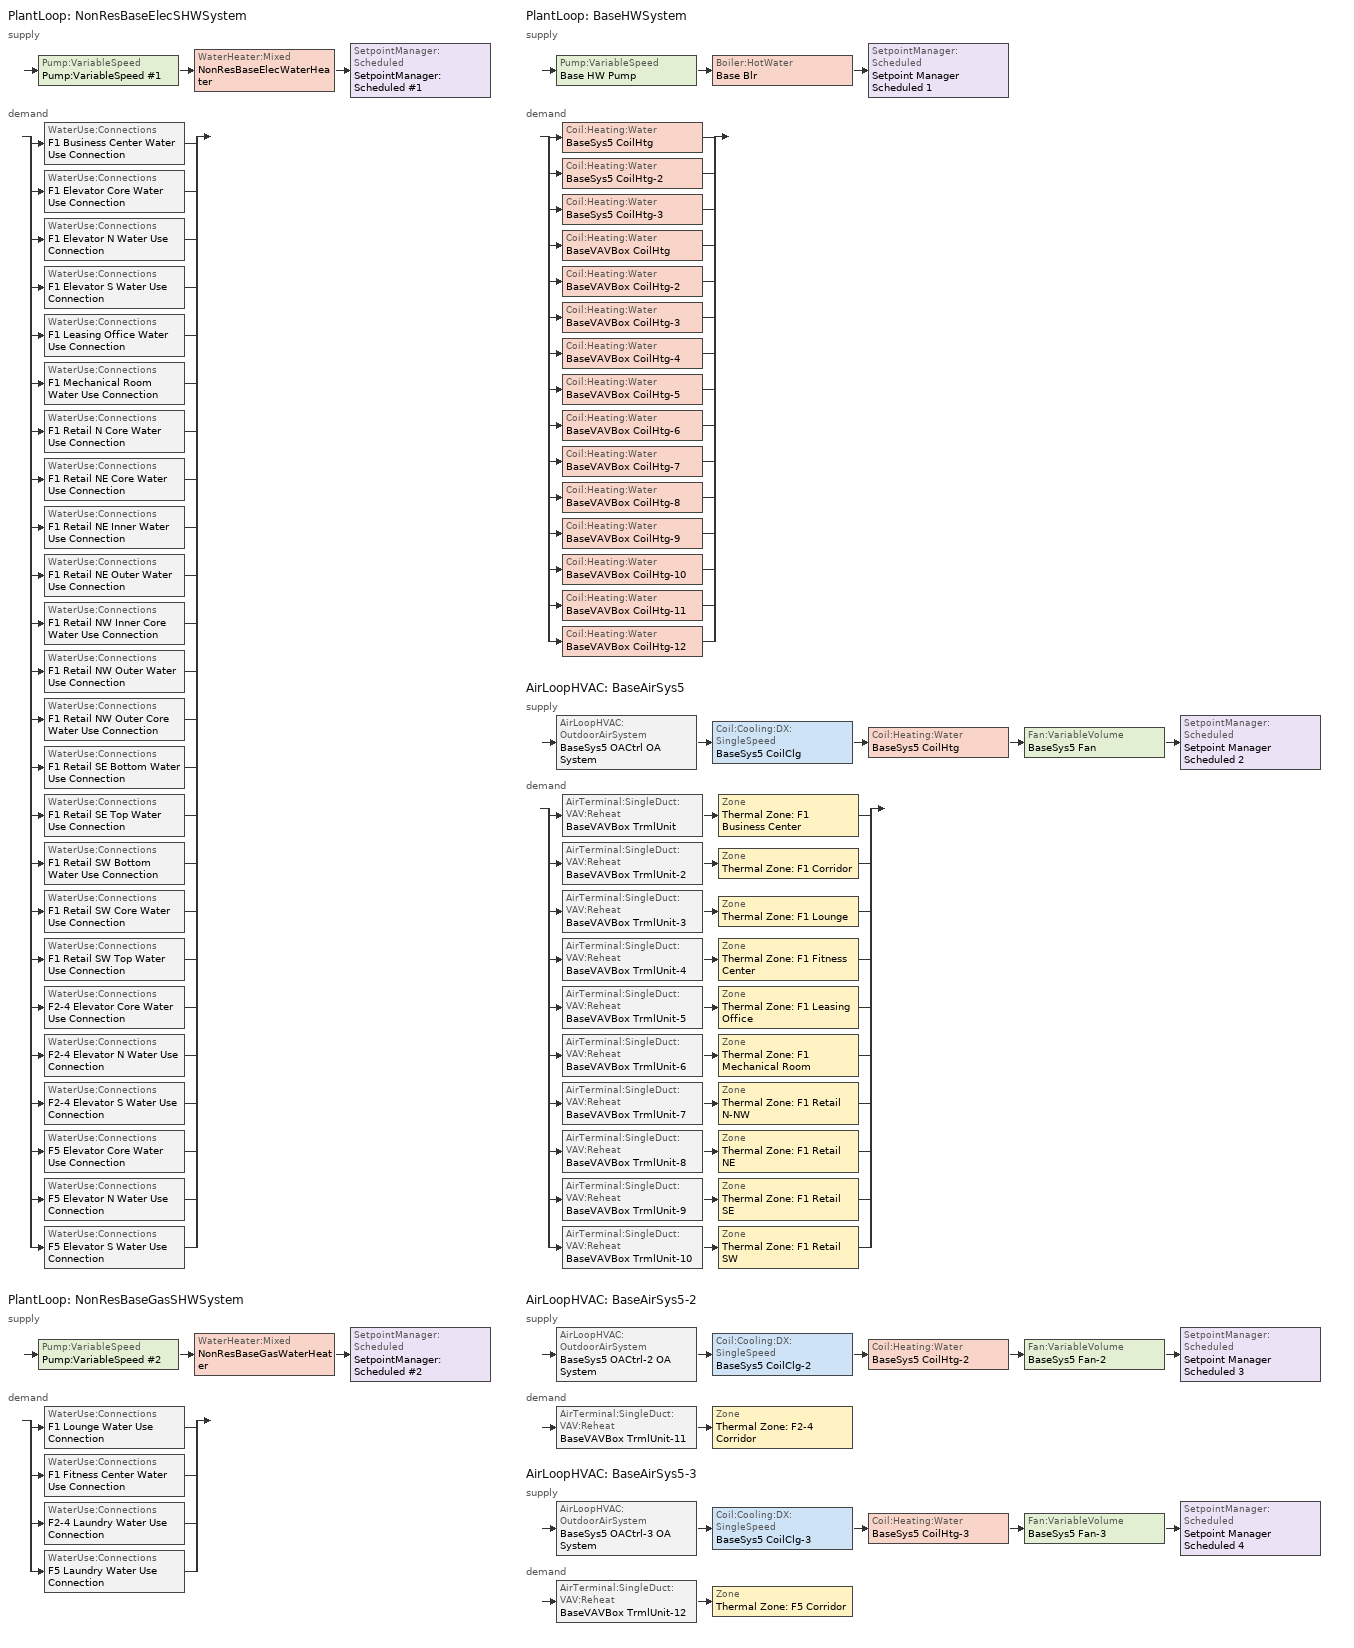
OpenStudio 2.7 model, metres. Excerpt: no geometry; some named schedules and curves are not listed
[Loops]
PlantLoop 'NonResBaseElecSHWSystem'
 supply: Pump:VariableSpeed 'Pump:VariableSpeed #1' > WaterHeater:Mixed 'NonResBaseElecWaterHeater' > SetpointManager:Scheduled 'SetpointManager:Scheduled #1'
 demand: split
  | WaterUse:Connections 'F1 Business Center Water Use Connection'
  | WaterUse:Connections 'F1 Elevator Core Water Use Connection'
  | WaterUse:Connections 'F1 Elevator N Water Use Connection'
  | WaterUse:Connections 'F1 Elevator S Water Use Connection'
  | WaterUse:Connections 'F1 Leasing Office Water Use Connection'
  | WaterUse:Connections 'F1 Mechanical Room Water Use Connection'
  | WaterUse:Connections 'F1 Retail N Core Water Use Connection'
  | WaterUse:Connections 'F1 Retail NE Core Water Use Connection'
  | WaterUse:Connections 'F1 Retail NE Inner Water Use Connection'
  | WaterUse:Connections 'F1 Retail NE Outer Water Use Connection'
  | WaterUse:Connections 'F1 Retail NW Inner Core Water Use Connection'
  | WaterUse:Connections 'F1 Retail NW Outer Water Use Connection'
  | WaterUse:Connections 'F1 Retail NW Outer Core Water Use Connection'
  | WaterUse:Connections 'F1 Retail SE Bottom Water Use Connection'
  | WaterUse:Connections 'F1 Retail SE Top Water Use Connection'
  | WaterUse:Connections 'F1 Retail SW Bottom Water Use Connection'
  | WaterUse:Connections 'F1 Retail SW Core Water Use Connection'
  | WaterUse:Connections 'F1 Retail SW Top Water Use Connection'
  | WaterUse:Connections 'F2-4 Elevator Core Water Use Connection'
  | WaterUse:Connections 'F2-4 Elevator N Water Use Connection'
  | WaterUse:Connections 'F2-4 Elevator S Water Use Connection'
  | WaterUse:Connections 'F5 Elevator Core Water Use Connection'
  | WaterUse:Connections 'F5 Elevator N Water Use Connection'
  | WaterUse:Connections 'F5 Elevator S Water Use Connection'
PlantLoop 'NonResBaseGasSHWSystem'
 supply: Pump:VariableSpeed 'Pump:VariableSpeed #2' > WaterHeater:Mixed 'NonResBaseGasWaterHeater' > SetpointManager:Scheduled 'SetpointManager:Scheduled #2'
 demand: split
  | WaterUse:Connections 'F1 Lounge Water Use Connection'
  | WaterUse:Connections 'F1 Fitness Center Water Use Connection'
  | WaterUse:Connections 'F2-4 Laundry Water Use Connection'
  | WaterUse:Connections 'F5 Laundry Water Use Connection'
PlantLoop 'BaseHWSystem'
 supply: Pump:VariableSpeed 'Base HW Pump' > Boiler:HotWater 'Base Blr' > SetpointManager:Scheduled 'Setpoint Manager Scheduled 1'
 demand: split
  | Coil:Heating:Water 'BaseSys5 CoilHtg'
  | Coil:Heating:Water 'BaseSys5 CoilHtg-2'
  | Coil:Heating:Water 'BaseSys5 CoilHtg-3'
  | Coil:Heating:Water 'BaseVAVBox CoilHtg'
  | Coil:Heating:Water 'BaseVAVBox CoilHtg-2'
  | Coil:Heating:Water 'BaseVAVBox CoilHtg-3'
  | Coil:Heating:Water 'BaseVAVBox CoilHtg-4'
  | Coil:Heating:Water 'BaseVAVBox CoilHtg-5'
  | Coil:Heating:Water 'BaseVAVBox CoilHtg-6'
  | Coil:Heating:Water 'BaseVAVBox CoilHtg-7'
  | Coil:Heating:Water 'BaseVAVBox CoilHtg-8'
  | Coil:Heating:Water 'BaseVAVBox CoilHtg-9'
  | Coil:Heating:Water 'BaseVAVBox CoilHtg-10'
  | Coil:Heating:Water 'BaseVAVBox CoilHtg-11'
  | Coil:Heating:Water 'BaseVAVBox CoilHtg-12'
AirLoopHVAC 'BaseAirSys5'
 supply: AirLoopHVAC:OutdoorAirSystem 'BaseSys5 OACtrl OA System' > Coil:Cooling:DX:SingleSpeed 'BaseSys5 CoilClg' > Coil:Heating:Water 'BaseSys5 CoilHtg' > Fan:VariableVolume 'BaseSys5 Fan' > SetpointManager:Scheduled 'Setpoint Manager Scheduled 2'
 demand: split
  | AirTerminal:SingleDuct:VAV:Reheat 'BaseVAVBox TrmlUnit' > Zone 'Thermal Zone: F1 Business Center'
  | AirTerminal:SingleDuct:VAV:Reheat 'BaseVAVBox TrmlUnit-2' > Zone 'Thermal Zone: F1 Corridor'
  | AirTerminal:SingleDuct:VAV:Reheat 'BaseVAVBox TrmlUnit-3' > Zone 'Thermal Zone: F1 Lounge'
  | AirTerminal:SingleDuct:VAV:Reheat 'BaseVAVBox TrmlUnit-4' > Zone 'Thermal Zone: F1 Fitness Center'
  | AirTerminal:SingleDuct:VAV:Reheat 'BaseVAVBox TrmlUnit-5' > Zone 'Thermal Zone: F1 Leasing Office'
  | AirTerminal:SingleDuct:VAV:Reheat 'BaseVAVBox TrmlUnit-6' > Zone 'Thermal Zone: F1 Mechanical Room'
  | AirTerminal:SingleDuct:VAV:Reheat 'BaseVAVBox TrmlUnit-7' > Zone 'Thermal Zone: F1 Retail N-NW'
  | AirTerminal:SingleDuct:VAV:Reheat 'BaseVAVBox TrmlUnit-8' > Zone 'Thermal Zone: F1 Retail NE'
  | AirTerminal:SingleDuct:VAV:Reheat 'BaseVAVBox TrmlUnit-9' > Zone 'Thermal Zone: F1 Retail SE'
  | AirTerminal:SingleDuct:VAV:Reheat 'BaseVAVBox TrmlUnit-10' > Zone 'Thermal Zone: F1 Retail SW'
AirLoopHVAC 'BaseAirSys5-2'
 supply: AirLoopHVAC:OutdoorAirSystem 'BaseSys5 OACtrl-2 OA System' > Coil:Cooling:DX:SingleSpeed 'BaseSys5 CoilClg-2' > Coil:Heating:Water 'BaseSys5 CoilHtg-2' > Fan:VariableVolume 'BaseSys5 Fan-2' > SetpointManager:Scheduled 'Setpoint Manager Scheduled 3'
 demand: AirTerminal:SingleDuct:VAV:Reheat 'BaseVAVBox TrmlUnit-11' > Zone 'Thermal Zone: F2-4 Corridor'
AirLoopHVAC 'BaseAirSys5-3'
 supply: AirLoopHVAC:OutdoorAirSystem 'BaseSys5 OACtrl-3 OA System' > Coil:Cooling:DX:SingleSpeed 'BaseSys5 CoilClg-3' > Coil:Heating:Water 'BaseSys5 CoilHtg-3' > Fan:VariableVolume 'BaseSys5 Fan-3' > SetpointManager:Scheduled 'Setpoint Manager Scheduled 4'
 demand: AirTerminal:SingleDuct:VAV:Reheat 'BaseVAVBox TrmlUnit-12' > Zone 'Thermal Zone: F5 Corridor'
[Sizing:Zone] Zone Cooling Design Supply Air Temperature {C}=14; Zone Heating Design Supply Air Temperature {C}=40; Zone Cooling Design Supply Air Humidity Ratio {kg-H2O/kg-air}=0.0085; Zone Heating Design Supply Air Humidity Ratio {kg-H2O/kg-air}=0.008; Zone Heating Sizing Factor=1; Zone Cooling Sizing Factor=1; Cooling Design Air Flow Method=DesignDay; Cooling Minimum Air Flow per Zone Floor Area {m3/s-m2}=0; Cooling Minimum Air Flow {m3/s}=0; Cooling Minimum Air Flow Fraction=0; Heating Maximum Air Flow per Zone Floor Area {m3/s-m2}=0; Heating Maximum Air Flow {m3/s}=0; Account for Dedicated Outdoor Air System=No; Dedicated Outdoor Air System Control Strategy=NeutralSupplyAir; Dedicated Outdoor Air Low Setpoint Temperature for Design {C}=autosize; Dedicated Outdoor Air High Setpoint Temperature for Design {C}=autosize
Name | Zone Cooling Design Supply Air Temperature Input Method | Zone Cooling Design Supply Air Temperature Difference {deltaC} | Zone Heating Design Supply Air Temperature Input Method | Zone Heating Design Supply Air Temperature Difference {deltaC} | Heating Design Air Flow Method | Heating Maximum Air Flow Fraction
Thermal Zone: F1 Business Center; Thermal Zone: F1 Corridor; Thermal Zone: F1 Lounge; Thermal Zone: F1 Fitness Center; Thermal Zone: F1 Leasing Office; Thermal Zone: F1 Retail N-NW; Thermal Zone: F1 Retail NE; Thermal Zone: F1 Retail SE; Thermal Zone: F1 Retail SW; Thermal Zone: F2-4 Corridor; Thermal Zone: F5 Corridor | TemperatureDifference | 11.1111 | TemperatureDifference | 13.8889 | DesignDayWithLimit | 0.5
Thermal Zone: F1 Mechanical Room | TemperatureDifference | 8.33333 | TemperatureDifference | 13.8889 | DesignDayWithLimit | 0.5
Thermal Zone: F2-4 1-Bed Core N; Thermal Zone: F2-4 1-Bed Core West; Thermal Zone: F2-4 1-Bed Core East; Thermal Zone: F2-4 1-Bed North; Thermal Zone: F2-4 2-Bed Core NE-NW; Thermal Zone: F2-4 2-Bed East; Thermal Zone: F2-4 2-Bed West; Thermal Zone: F2-4 3-Bed NE; Thermal Zone: F2-4 3-Bed NW; Thermal Zone: F2-4 Studio SE; Thermal Zone: F2-4 Studio SW; Thermal Zone: F5 1-Bed Core N; Thermal Zone: F5 1-Bed Core West; Thermal Zone: F5 1-Bed Core East; Thermal Zone: F5 1-Bed North; Thermal Zone: F5 2-Bed Core NE-NW; Thermal Zone: F5 2-Bed East; Thermal Zone: F5 2-Bed West; Thermal Zone: F5 3-Bed NE; Thermal Zone: F5 3-Bed NW; Thermal Zone: F5 Studio SE; Thermal Zone: F5 Studio SW | TemperatureDifference | 11.1111 | TemperatureDifference | 15 | DesignDay | 0
Thermal Zone: Parking Garage | SupplyAirTemperature | 11.11 | SupplyAirTemperature | 11.11 | DesignDay | 0
[Zone equipment]
Thermal Zone: F1 Business Center: BaseVAVBox TrmlUnit
Thermal Zone: F1 Corridor: BaseVAVBox TrmlUnit-2
Thermal Zone: F1 Lounge: BaseVAVBox TrmlUnit-3
Thermal Zone: F1 Fitness Center: BaseVAVBox TrmlUnit-4
Thermal Zone: F1 Leasing Office: BaseVAVBox TrmlUnit-5
Thermal Zone: F1 Mechanical Room: BaseVAVBox TrmlUnit-6
Thermal Zone: F1 Retail N-NW: BaseVAVBox TrmlUnit-7
Thermal Zone: F1 Retail NE: BaseVAVBox TrmlUnit-8
Thermal Zone: F1 Retail SE: BaseVAVBox TrmlUnit-9
Thermal Zone: F1 Retail SW: BaseVAVBox TrmlUnit-10
Thermal Zone: F2-4 1-Bed Core N: Thermal Zone: F2-4 1-Bed Core N BaseExhFan, BaseZnSys1
Thermal Zone: F2-4 1-Bed Core West: Thermal Zone: F2-4 1-Bed Core West BaseExhFan, BaseZnSys1-2
Thermal Zone: F2-4 1-Bed Core East: Thermal Zone: F2-4 1-Bed Core East BaseExhFan, BaseZnSys1-3
Thermal Zone: F2-4 1-Bed North: Thermal Zone: F2-4 1-Bed North BaseExhFan, BaseZnSys1-4
Thermal Zone: F2-4 2-Bed Core NE-NW: Thermal Zone: F2-4 2-Bed Core NE-NW BaseExhFan, BaseZnSys1-5
Thermal Zone: F2-4 2-Bed East: Thermal Zone: F2-4 2-Bed East BaseExhFan, BaseZnSys1-6
Thermal Zone: F2-4 2-Bed West: Thermal Zone: F2-4 2-Bed West BaseExhFan, BaseZnSys1-7
Thermal Zone: F2-4 3-Bed NE: Thermal Zone: F2-4 3-Bed NE BaseExhFan, BaseZnSys1-8
Thermal Zone: F2-4 3-Bed NW: Thermal Zone: F2-4 3-Bed NW BaseExhFan, BaseZnSys1-9
Thermal Zone: F2-4 Studio SE: Thermal Zone: F2-4 Studio SE BaseExhFan, BaseZnSys1-10
Thermal Zone: F2-4 Studio SW: Thermal Zone: F2-4 Studio SW BaseExhFan, BaseZnSys1-11
Thermal Zone: F2-4 Corridor: BaseVAVBox TrmlUnit-11
Thermal Zone: F5 1-Bed Core N: Thermal Zone: F5 1-Bed Core N BaseExhFan, BaseZnSys1-12
Thermal Zone: F5 1-Bed Core West: Thermal Zone: F5 1-Bed Core West BaseExhFan, BaseZnSys1-13
Thermal Zone: F5 1-Bed Core East: Thermal Zone: F5 1-Bed Core East BaseExhFan, BaseZnSys1-14
Thermal Zone: F5 1-Bed North: Thermal Zone: F5 1-Bed North BaseExhFan, BaseZnSys1-15
Thermal Zone: F5 2-Bed Core NE-NW: Thermal Zone: F5 2-Bed Core NE-NW BaseExhFan, BaseZnSys1-16
Thermal Zone: F5 2-Bed East: Thermal Zone: F5 2-Bed East BaseExhFan, BaseZnSys1-17
Thermal Zone: F5 2-Bed West: Thermal Zone: F5 2-Bed West BaseExhFan, BaseZnSys1-18
Thermal Zone: F5 3-Bed NE: Thermal Zone: F5 3-Bed NE BaseExhFan, BaseZnSys1-19
Thermal Zone: F5 3-Bed NW: Thermal Zone: F5 3-Bed NW BaseExhFan, BaseZnSys1-20
Thermal Zone: F5 Studio SE: Thermal Zone: F5 Studio SE BaseExhFan, BaseZnSys1-21
Thermal Zone: F5 Studio SW: Thermal Zone: F5 Studio SW BaseExhFan, BaseZnSys1-22
Thermal Zone: F5 Corridor: BaseVAVBox TrmlUnit-12
Thermal Zone: Parking Garage: Thermal Zone: Parking Garage BaseExhFan
[PlantLoop] Glycol Concentration=0; Plant Loop Volume {m3}=Autocalculate; Load Distribution Scheme=Optimal
Name | Fluid Type
NonResBaseElecSHWSystem; NonResBaseGasSHWSystem
BaseHWSystem | Water
[Sizing:Plant] Loop Type=Heating; Sizing Option=NonCoincident; Zone Timesteps in Averaging Window=1; Coincident Sizing Factor Mode=None
Name | Design Loop Exit Temperature {C} | Loop Design Temperature Difference {deltaC}
NonResBaseElecSHWSystem; NonResBaseGasSHWSystem | 57.2222 | 44.4444
BaseHWSystem | 82.2222 | 22.2222
[WaterHeater:Mixed] Deadband Temperature Difference {deltaC}=2; Maximum Temperature Limit {C}=82.22; Heater Control Type=Cycle; Off Cycle Parasitic Fuel Consumption Rate {W}=20; Off Cycle Parasitic Heat Fraction to Tank=0.8; Ambient Temperature Indicator=Schedule; On Cycle Loss Coefficient to Ambient Temperature {W/K}=6; Use Side Effectiveness=1; Source Side Effectiveness=1; Use Side Design Flow Rate {m3/s}=autosize; Source Side Design Flow Rate {m3/s}=autosize; Indirect Water Heating Recovery Time {hr}=1.5; Source Side Flow Control Mode=IndirectHeatPrimarySetpoint
Name | Tank Volume {m3} | Setpoint Temperature Schedule | Heater Maximum Capacity {W} | Heater Fuel Type | Heater Thermal Efficiency | Ambient Temperature Schedule | Off Cycle Loss Coefficient to Ambient Temperature {W/K}
NonResBaseElecWaterHeater | 0.0912598 | NonResBaseElecWaterHeater Setpoint Temp | 7026.73 | Electricity | 1 | NonResBaseElecWaterHeater Ambient Temperature | 0.714362
NonResBaseGasWaterHeater | 0.0223027 | NonResBaseGasWaterHeater Setpoint Temp | 2146.56 | NaturalGas | 0.8 | NonResBaseGasWaterHeater Ambient Temperature | 4.74783
[Pump:VariableSpeed] Rated Pump Head {Pa}=0; Pump Control Type=Intermittent; Skin Loss Radiative Fraction=0.5; Design Power Sizing Method=PowerPerFlowPerPressure; Design Electric Power per Unit Flow Rate {W/(m3/s)}=348701.1; Design Shaft Power per Unit Flow Rate per Unit Head {W-s/m3-Pa}=1.28205; Design Minimum Flow Rate Fraction=0
Name | Motor Efficiency | Coefficient 1 of the Part Load Performance Curve | Coefficient 2 of the Part Load Performance Curve | Coefficient 3 of the Part Load Performance Curve | Coefficient 4 of the Part Load Performance Curve | Minimum Flow Rate {m3/s}
Pump:VariableSpeed #1; Pump:VariableSpeed #2
Base HW Pump | 1 | 0.0273 | -0.1317 | 0.6642 | 0.4445 | 0
[SetpointManager:Scheduled] Control Variable=Temperature
Name | Schedule | Setpoint Node or NodeList
SetpointManager:Scheduled #1 | NonResBaseElecSHWSystem Supply Temp Schedule | NonResBaseElecSHWSystem Supply Mixer Outlet Node
SetpointManager:Scheduled #2 | NonResBaseGasSHWSystem Supply Temp Schedule | NonResBaseGasSHWSystem Supply Mixer Outlet Node
Setpoint Manager Scheduled 1 | BaseHWSystem Supply Temp Schedule | BaseHWSystem Supply Mixer Outlet Node
Setpoint Manager Scheduled 2 | BaseAirSys5 Supply Air Temp Schedule | BaseSys5 Fan Outlet Node
Setpoint Manager Scheduled 3 | BaseAirSys5-2 Supply Air Temp Schedule | BaseSys5 Fan-2 Outlet Node
Setpoint Manager Scheduled 4 | BaseAirSys5-3 Supply Air Temp Schedule | BaseSys5 Fan-3 Outlet Node
[WaterUse:Connections]
Name | Water Use Equipment Name 1
F1 Business Center Water Use Connection | F1 Business Center Water Use Equipment
F1 Lounge Water Use Connection | F1 Lounge Water Use Equipment
F1 Elevator Core Water Use Connection | F1 Elevator Core Water Use Equipment
F1 Elevator N Water Use Connection | F1 Elevator N Water Use Equipment
F1 Elevator S Water Use Connection | F1 Elevator S Water Use Equipment
F1 Fitness Center Water Use Connection | F1 Fitness Center Water Use Equipment
F1 Leasing Office Water Use Connection | F1 Leasing Office Water Use Equipment
F1 Mechanical Room Water Use Connection | F1 Mechanical Room Water Use Equipment
F1 Retail N Core Water Use Connection | F1 Retail N Core Water Use Equipment
F1 Retail NE Core Water Use Connection | F1 Retail NE Core Water Use Equipment
F1 Retail NE Inner Water Use Connection | F1 Retail NE Inner Water Use Equipment
F1 Retail NE Outer Water Use Connection | F1 Retail NE Outer Water Use Equipment
F1 Retail NW Inner Core Water Use Connection | F1 Retail NW Inner Core Water Use Equipment
F1 Retail NW Outer Water Use Connection | F1 Retail NW Outer Water Use Equipment
F1 Retail NW Outer Core Water Use Connection | F1 Retail NW Outer Core Water Use Equipment
F1 Retail SE Bottom Water Use Connection | F1 Retail SE Bottom Water Use Equipment
F1 Retail SE Top Water Use Connection | F1 Retail SE Top Water Use Equipment
F1 Retail SW Bottom Water Use Connection | F1 Retail SW Bottom Water Use Equipment
F1 Retail SW Core Water Use Connection | F1 Retail SW Core Water Use Equipment
F1 Retail SW Top Water Use Connection | F1 Retail SW Top Water Use Equipment
F2-4 Elevator Core Water Use Connection | F2-4 Elevator Core Water Use Equipment
F2-4 Elevator N Water Use Connection | F2-4 Elevator N Water Use Equipment
F2-4 Elevator S Water Use Connection | F2-4 Elevator S Water Use Equipment
F2-4 Laundry Water Use Connection | F2-4 Laundry Water Use Equipment
F5 Elevator Core Water Use Connection | F5 Elevator Core Water Use Equipment
F5 Elevator N Water Use Connection | F5 Elevator N Water Use Equipment
F5 Elevator S Water Use Connection | F5 Elevator S Water Use Equipment
F5 Laundry Water Use Connection | F5 Laundry Water Use Equipment
[WaterUse:Equipment:Definition]
Name | Peak Flow Rate {m3/s} | Target Temperature Schedule
F1 Business Center Water Use Definition | 1.13568e-06 | F1 Business Center Target SHW Temp
F1 Lounge Water Use Definition | 3.3124e-06 | F1 Lounge Target SHW Temp
F1 Elevator Core Water Use Definition | 7.09765e-09 | F1 Elevator Core Target SHW Temp
F1 Elevator N Water Use Definition | 7.09765e-09 | F1 Elevator N Target SHW Temp
F1 Elevator S Water Use Definition | 7.09765e-09 | F1 Elevator S Target SHW Temp
F1 Fitness Center Water Use Definition | 1.70344e-06 | F1 Fitness Center Target SHW Temp
F1 Leasing Office Water Use Definition | 3.26492e-07 | F1 Leasing Office Target SHW Temp
F1 Mechanical Room Water Use Definition | 1.22647e-07 | F1 Mechanical Room Target SHW Temp
F1 Retail N Core Water Use Definition | 2.62666e-06 | F1 Retail N Core Target SHW Temp
F1 Retail NE Core Water Use Definition | 2.2717e-06 | F1 Retail NE Core Target SHW Temp
F1 Retail NE Inner Water Use Definition | 2.2717e-06 | F1 Retail NE Inner Target SHW Temp
F1 Retail NE Outer Water Use Definition | 2.2717e-06 | F1 Retail NE Outer Target SHW Temp
F1 Retail NW Inner Core Water Use Definition | 2.2717e-06 | F1 Retail NW Inner Core Target SHW Temp
F1 Retail NW Outer Water Use Definition | 2.2717e-06 | F1 Retail NW Outer Target SHW Temp
F1 Retail NW Outer Core Water Use Definition | 2.2717e-06 | F1 Retail NW Outer Core Target SHW Temp
F1 Retail SE Bottom Water Use Definition | 2.2717e-06 | F1 Retail SE Bottom Target SHW Temp
F1 Retail SE Top Water Use Definition | 2.2717e-06 | F1 Retail SE Top Target SHW Temp
F1 Retail SW Bottom Water Use Definition | 2.2717e-06 | F1 Retail SW Bottom Target SHW Temp
F1 Retail SW Core Water Use Definition | 2.2717e-06 | F1 Retail SW Core Target SHW Temp
F1 Retail SW Top Water Use Definition | 2.44207e-06 | F1 Retail SW Top Target SHW Temp
F2-4 Elevator Core Water Use Definition | 2.12929e-08 | F2-4 Elevator Core Target SHW Temp
F2-4 Elevator N Water Use Definition | 2.12929e-08 | F2-4 Elevator N Target SHW Temp
F2-4 Elevator S Water Use Definition | 2.12929e-08 | F2-4 Elevator S Target SHW Temp
F2-4 Laundry Water Use Definition | 1.64098e-06 | F2-4 Laundry Target SHW Temp
F5 Elevator Core Water Use Definition | 7.09765e-09 | F5 Elevator Core Target SHW Temp
F5 Elevator N Water Use Definition | 7.09765e-09 | F5 Elevator N Target SHW Temp
F5 Elevator S Water Use Definition | 7.09765e-09 | F5 Elevator S Target SHW Temp
F5 Laundry Water Use Definition | 5.46992e-07 | F5 Laundry Target SHW Temp
[WaterUse:Equipment]
Name | Water Use Equipment Definition | Flow Rate Fraction Schedule
F1 Business Center Water Use Equipment | F1 Business Center Water Use Definition | RetailServiceHotWater
F1 Lounge Water Use Equipment | F1 Lounge Water Use Definition | RetailServiceHotWater
F1 Elevator Core Water Use Equipment | F1 Elevator Core Water Use Definition | RetailServiceHotWater
F1 Elevator N Water Use Equipment | F1 Elevator N Water Use Definition | RetailServiceHotWater
F1 Elevator S Water Use Equipment | F1 Elevator S Water Use Definition | RetailServiceHotWater
F1 Fitness Center Water Use Equipment | F1 Fitness Center Water Use Definition | RetailServiceHotWater
F1 Leasing Office Water Use Equipment | F1 Leasing Office Water Use Definition | RetailServiceHotWater
F1 Mechanical Room Water Use Equipment | F1 Mechanical Room Water Use Definition | RetailServiceHotWater
F1 Retail N Core Water Use Equipment | F1 Retail N Core Water Use Definition | RetailServiceHotWater
F1 Retail NE Core Water Use Equipment | F1 Retail NE Core Water Use Definition | RetailServiceHotWater
F1 Retail NE Inner Water Use Equipment | F1 Retail NE Inner Water Use Definition | RetailServiceHotWater
F1 Retail NE Outer Water Use Equipment | F1 Retail NE Outer Water Use Definition | RetailServiceHotWater
F1 Retail NW Inner Core Water Use Equipment | F1 Retail NW Inner Core Water Use Definition | RetailServiceHotWater
F1 Retail NW Outer Water Use Equipment | F1 Retail NW Outer Water Use Definition | RetailServiceHotWater
F1 Retail NW Outer Core Water Use Equipment | F1 Retail NW Outer Core Water Use Definition | RetailServiceHotWater
F1 Retail SE Bottom Water Use Equipment | F1 Retail SE Bottom Water Use Definition | RetailServiceHotWater
F1 Retail SE Top Water Use Equipment | F1 Retail SE Top Water Use Definition | RetailServiceHotWater
F1 Retail SW Bottom Water Use Equipment | F1 Retail SW Bottom Water Use Definition | RetailServiceHotWater
F1 Retail SW Core Water Use Equipment | F1 Retail SW Core Water Use Definition | RetailServiceHotWater
F1 Retail SW Top Water Use Equipment | F1 Retail SW Top Water Use Definition | RetailServiceHotWater
F2-4 Elevator Core Water Use Equipment | F2-4 Elevator Core Water Use Definition | OfficeServiceHotWater
F2-4 Elevator N Water Use Equipment | F2-4 Elevator N Water Use Definition | OfficeServiceHotWater
F2-4 Elevator S Water Use Equipment | F2-4 Elevator S Water Use Definition | OfficeServiceHotWater
F2-4 Laundry Water Use Equipment | F2-4 Laundry Water Use Definition | OfficeServiceHotWater
F5 Elevator Core Water Use Equipment | F5 Elevator Core Water Use Definition | OfficeServiceHotWater
F5 Elevator N Water Use Equipment | F5 Elevator N Water Use Definition | OfficeServiceHotWater
F5 Elevator S Water Use Equipment | F5 Elevator S Water Use Definition | OfficeServiceHotWater
F5 Laundry Water Use Equipment | F5 Laundry Water Use Definition | OfficeServiceHotWater
[Boiler:HotWater]
Base Blr: Fuel Type=NaturalGas; Nominal Thermal Efficiency=0.8; Efficiency Curve Temperature Evaluation Variable=LeavingBoiler; Normalized Boiler Efficiency Curve=BlrHWBlrFIRRatio_fQRatioSI; Water Outlet Upper Temperature Limit {C}=99; Boiler Flow Mode=LeavingSetpointModulated; Parasitic Electric Load {W}=0; Sizing Factor=1
[AirLoopHVAC] Design Supply Air Flow Rate {m3/s}=AutoSize
Name | Availability Schedule
BaseAirSys5 | RetailHVACAvail
BaseAirSys5-2; BaseAirSys5-3 | OfficeHVACAvail
[Sizing:System] Type of Load to Size On=Sensible; Design Outdoor Air Flow Rate {m3/s}=Autosize; Central Heating Maximum System Air Flow Ratio=0.5; Preheat Design Temperature {C}=5.68434e-14; Preheat Design Humidity Ratio {kg-H2O/kg-Air}=0; Precool Design Temperature {C}=5.68434e-14; Precool Design Humidity Ratio {kg-H2O/kg-Air}=0; Central Cooling Design Supply Air Temperature {C}=12.7778; Central Heating Design Supply Air Temperature {C}=15.5556; Sizing Option=Coincident; 100% Outdoor Air in Cooling=No; 100% Outdoor Air in Heating=No; Central Cooling Design Supply Air Humidity Ratio {kg-H2O/kg-Air}=0.0085; Central Heating Design Supply Air Humidity Ratio {kg-H2O/kg-Air}=0.008; Cooling Design Air Flow Method=DesignDay; Cooling Design Air Flow Rate {m3/s}=0; Heating Design Air Flow Method=DesignDay; Heating Design Air Flow Rate {m3/s}=0; System Outdoor Air Method=ZoneSum; Zone Maximum Outdoor Air Fraction=1; Cooling Supply Air Flow Rate Per Floor Area {m3/s-m2}=0.00996765; Cooling Fraction of Autosized Cooling Supply Air Flow Rate=1; Cooling Supply Air Flow Rate Per Unit Cooling Capacity {m3/s-W}=3.94755e-05; Heating Supply Air Flow Rate Per Floor Area {m3/s-m2}=0.00996765; Heating Fraction of Autosized Heating Supply Air Flow Rate=1; Heating Fraction of Autosized Cooling Supply Air Flow Rate=1; Heating Supply Air Flow Rate Per Unit Heating Capacity {m3/s-W}=3.15882e-05; Cooling Design Capacity Method=CoolingDesignCapacity; Cooling Design Capacity {W}=autosize; Cooling Design Capacity Per Floor Area {W/m2}=234.7; Fraction of Autosized Cooling Design Capacity=1; Heating Design Capacity Method=HeatingDesignCapacity; Heating Design Capacity {W}=autosize; Heating Design Capacity Per Floor Area {W/m2}=157; Fraction of Autosized Heating Design Capacity=1; Central Cooling Capacity Control Method=OnOff
BaseAirSys5; BaseAirSys5-2; BaseAirSys5-3
[AvailabilityManager:NightCycle] Control Type=CycleOnAny; Thermostat Tolerance {deltaC}=1.11111; Cycling Run Time Control Type=ThermostatWithMinimumRunTime; Cycling Run Time {s}=900
Availability Manager Night Cycle 1; Availability Manager Night Cycle 2; Availability Manager Night Cycle 3
[Fan:VariableVolume] Availability Schedule=Always On; Fan Total Efficiency=1; Pressure Rise {Pa}=0.00249089; Maximum Flow Rate {m3/s}=Autosize; Fan Power Minimum Flow Rate Input Method=FixedFlowRate; Fan Power Minimum Flow Fraction=0; Fan Power Minimum Air Flow Rate {m3/s}=0; Motor Efficiency=1; Motor In Airstream Fraction=1; Fan Power Coefficient 1=0.04076; Fan Power Coefficient 2=0.088045; Fan Power Coefficient 3=-0.072926; Fan Power Coefficient 4=0.94374; Fan Power Coefficient 5=0
BaseSys5 Fan; BaseSys5 Fan-2; BaseSys5 Fan-3
[Coil:Heating:Water] Availability Schedule=Always On Discrete
BaseSys5 CoilHtg; BaseSys5 CoilHtg-2; BaseSys5 CoilHtg-3; BaseVAVBox CoilHtg; BaseVAVBox CoilHtg-2; BaseVAVBox CoilHtg-3; BaseVAVBox CoilHtg-4; BaseVAVBox CoilHtg-5; BaseVAVBox CoilHtg-6; BaseVAVBox CoilHtg-7; BaseVAVBox CoilHtg-8; BaseVAVBox CoilHtg-9; BaseVAVBox CoilHtg-10; BaseVAVBox CoilHtg-11; BaseVAVBox CoilHtg-12
[Controller:WaterCoil] Action=Normal; Minimum Actuated Flow {m3/s}=0
Name | Water Coil | Controller Convergence Tolerance {deltaC}
Controller Water Coil 1 | BaseSys5 CoilHtg | 0.1
Controller Water Coil 2 | BaseSys5 CoilHtg-2 | 0.1
Controller Water Coil 3 | BaseSys5 CoilHtg-3 | 0.1
Controller Water Coil 4 | BaseVAVBox CoilHtg
Controller Water Coil 5 | BaseVAVBox CoilHtg-2
Controller Water Coil 6 | BaseVAVBox CoilHtg-3
Controller Water Coil 7 | BaseVAVBox CoilHtg-4
Controller Water Coil 8 | BaseVAVBox CoilHtg-5
Controller Water Coil 9 | BaseVAVBox CoilHtg-6
Controller Water Coil 10 | BaseVAVBox CoilHtg-7
Controller Water Coil 11 | BaseVAVBox CoilHtg-8
Controller Water Coil 12 | BaseVAVBox CoilHtg-9
Controller Water Coil 13 | BaseVAVBox CoilHtg-10
Controller Water Coil 14 | BaseVAVBox CoilHtg-11
Controller Water Coil 15 | BaseVAVBox CoilHtg-12
[Coil:Cooling:DX:SingleSpeed] Availability Schedule=Always On Discrete; Rated Total Cooling Capacity {W}=autosize; Rated Sensible Heat Ratio=autosize; Rated COP {W/W}=3; Rated Air Flow Rate {m3/s}=autosize; Rated Evaporator Fan Power Per Volume Flow Rate {W/(m3/s)}=773.3; Total Cooling Capacity Function of Temperature Curve=CoilClgDXQRatio_fTwbToadbSI; Total Cooling Capacity Function of Flow Fraction Curve=CoilClgDXSnglQRatio_fCFMRatio; Energy Input Ratio Function of Flow Fraction Curve=CoilClgDXSnglEIRRatio_fCFMRatio; Condenser Type=AirCooled; Evaporative Condenser Effectiveness=0; Evaporative Condenser Air Flow Rate {m3/s}=Autosize; Evaporative Condenser Pump Rated Power Consumption {W}=Autosize; Crankcase Heater Capacity {W}=0; Maximum Outdoor Dry-Bulb Temperature for Crankcase Heater Operation {C}=0; Basin Heater Capacity {W/K}=0; Basin Heater Setpoint Temperature {C}=10
Name | Energy Input Ratio Function of Temperature Curve | Part Load Fraction Correlation Curve
BaseSys5 CoilClg | Curve Biquadratic 1 | Curve Quadratic 1
BaseSys5 CoilClg-2 | Curve Biquadratic 2 | Curve Quadratic 2
BaseSys5 CoilClg-3 | Curve Biquadratic 3 | Curve Quadratic 3
BaseSys1 CoilClg | Curve Biquadratic 4 | Curve Quadratic 4
BaseSys1 CoilClg-2 | Curve Biquadratic 5 | Curve Quadratic 5
BaseSys1 CoilClg-3 | Curve Biquadratic 6 | Curve Quadratic 6
BaseSys1 CoilClg-4 | Curve Biquadratic 7 | Curve Quadratic 7
BaseSys1 CoilClg-5 | Curve Biquadratic 8 | Curve Quadratic 8
BaseSys1 CoilClg-6 | Curve Biquadratic 9 | Curve Quadratic 9
BaseSys1 CoilClg-7 | Curve Biquadratic 10 | Curve Quadratic 10
BaseSys1 CoilClg-8 | Curve Biquadratic 11 | Curve Quadratic 11
BaseSys1 CoilClg-9 | Curve Biquadratic 12 | Curve Quadratic 12
BaseSys1 CoilClg-10 | Curve Biquadratic 13 | Curve Quadratic 13
BaseSys1 CoilClg-11 | Curve Biquadratic 14 | Curve Quadratic 14
BaseSys1 CoilClg-12 | Curve Biquadratic 15 | Curve Quadratic 15
BaseSys1 CoilClg-13 | Curve Biquadratic 16 | Curve Quadratic 16
BaseSys1 CoilClg-14 | Curve Biquadratic 17 | Curve Quadratic 17
BaseSys1 CoilClg-15 | Curve Biquadratic 18 | Curve Quadratic 18
BaseSys1 CoilClg-16 | Curve Biquadratic 19 | Curve Quadratic 19
BaseSys1 CoilClg-17 | Curve Biquadratic 20 | Curve Quadratic 20
BaseSys1 CoilClg-18 | Curve Biquadratic 21 | Curve Quadratic 21
BaseSys1 CoilClg-19 | Curve Biquadratic 22 | Curve Quadratic 22
BaseSys1 CoilClg-20 | Curve Biquadratic 23 | Curve Quadratic 23
BaseSys1 CoilClg-21 | Curve Biquadratic 24 | Curve Quadratic 24
BaseSys1 CoilClg-22 | Curve Biquadratic 25 | Curve Quadratic 25
[Controller:OutdoorAir] Minimum Outdoor Air Flow Rate {m3/s}=0; Maximum Outdoor Air Flow Rate {m3/s}=Autosize; Economizer Control Type=NoEconomizer; Economizer Control Action Type=ModulateFlow; Economizer Maximum Limit Enthalpy {J/kg}=64000; Lockout Type=NoLockout; Minimum Limit Type=FixedMinimum; High Humidity Control=No; Heat Recovery Bypass Control Type=BypassWhenWithinEconomizerLimits
Name | Minimum Outdoor Air Schedule | Controller Mechanical Ventilation
BaseSys5 OACtrl | BaseSys5 OACtrl Schedule | BaseSys5 OACtrl Mech Vent Controller
BaseSys5 OACtrl-2 | BaseSys5 OACtrl-2 Schedule | BaseSys5 OACtrl-2 Mech Vent Controller
BaseSys5 OACtrl-3 | BaseSys5 OACtrl-3 Schedule | BaseSys5 OACtrl-3 Mech Vent Controller
[Controller:MechanicalVentilation] Availability Schedule=Always On Discrete; System Outdoor Air Method=ZoneSum
BaseSys5 OACtrl Mech Vent Controller; BaseSys5 OACtrl-2 Mech Vent Controller; BaseSys5 OACtrl-3 Mech Vent Controller
[AirLoopHVAC:OutdoorAirSystem]
Name | Controller
BaseSys5 OACtrl OA System | BaseSys5 OACtrl
BaseSys5 OACtrl-2 OA System | BaseSys5 OACtrl-2
BaseSys5 OACtrl-3 OA System | BaseSys5 OACtrl-3
[AirTerminal:SingleDuct:VAV:Reheat] Availability Schedule=Always On; Maximum Air Flow Rate {m3/s}=AutoSize; Zone Minimum Air Flow Input Method=FixedFlowRate; Constant Minimum Air Flow Fraction=0.3; Maximum Hot Water or Steam Flow Rate {m3/s}=AutoSize; Minimum Hot Water or Steam Flow Rate {m3/s}=0; Convergence Tolerance=0.001; Damper Heating Action=Reverse; Maximum Flow Fraction During Reheat=0.5; Maximum Reheat Air Temperature {C}=35; Control For Outdoor Air=No
Name | Fixed Minimum Air Flow Rate {m3/s} | Reheat Coil
BaseVAVBox TrmlUnit | 0.0849505 | BaseVAVBox CoilHtg
BaseVAVBox TrmlUnit-2 | 0.130611 | BaseVAVBox CoilHtg-2
BaseVAVBox TrmlUnit-3 | 0.247772 | BaseVAVBox CoilHtg-3
BaseVAVBox TrmlUnit-4 | 0.212376 | BaseVAVBox CoilHtg-4
BaseVAVBox TrmlUnit-5 | 0.0244233 | BaseVAVBox CoilHtg-5
BaseVAVBox TrmlUnit-6 | 0.0305822 | BaseVAVBox CoilHtg-6
BaseVAVBox TrmlUnit-7 | 0.706151 | BaseVAVBox CoilHtg-7
BaseVAVBox TrmlUnit-8 | 0.509703 | BaseVAVBox CoilHtg-8
BaseVAVBox TrmlUnit-9 | 0.339802 | BaseVAVBox CoilHtg-9
BaseVAVBox TrmlUnit-10 | 0.522446 | BaseVAVBox CoilHtg-10
BaseVAVBox TrmlUnit-11 | 0.57023 | BaseVAVBox CoilHtg-11
BaseVAVBox TrmlUnit-12 | 0.190077 | BaseVAVBox CoilHtg-12
[Fan:ZoneExhaust] Pressure Rise {Pa}=0.00249089; Flow Fraction Schedule=On; System Availability Manager Coupling Mode=Decoupled
Name | Availability Schedule | Fan Total Efficiency | Maximum Flow Rate {m3/s} | Balanced Exhaust Fraction Schedule
Thermal Zone: F2-4 1-Bed Core N BaseExhFan; Thermal Zone: F5 2-Bed Core NE-NW BaseExhFan | ResidentialLivingHVACAvail | 0.55575 | 0.0518198 | Off
Thermal Zone: F2-4 1-Bed Core West BaseExhFan; Thermal Zone: F2-4 1-Bed Core East BaseExhFan | ResidentialLivingHVACAvail | 0.55575 | 0.10364 | Off
Thermal Zone: F2-4 1-Bed North BaseExhFan | ResidentialLivingHVACAvail | 0.55575 | 0.264196 | Off
Thermal Zone: F2-4 2-Bed Core NE-NW BaseExhFan | ResidentialLivingHVACAvail | 0.55575 | 0.155459 | Off
Thermal Zone: F2-4 2-Bed East BaseExhFan; Thermal Zone: F2-4 2-Bed West BaseExhFan | ResidentialLivingHVACAvail | 0.55575 | 0.233189 | Off
Thermal Zone: F2-4 3-Bed NE BaseExhFan; Thermal Zone: F2-4 3-Bed NW BaseExhFan | ResidentialLivingHVACAvail | 0.55575 | 0.102365 | Off
Thermal Zone: F2-4 Studio SE BaseExhFan; Thermal Zone: F2-4 Studio SW BaseExhFan | ResidentialLivingHVACAvail | 0.55575 | 0.0441743 | Off
Thermal Zone: F5 1-Bed Core N BaseExhFan | ResidentialLivingHVACAvail | 0.55575 | 0.0172733 | Off
Thermal Zone: F5 1-Bed Core West BaseExhFan; Thermal Zone: F5 1-Bed Core East BaseExhFan | ResidentialLivingHVACAvail | 0.55575 | 0.0345466 | Off
Thermal Zone: F5 1-Bed North BaseExhFan | ResidentialLivingHVACAvail | 0.55575 | 0.0880654 | Off
Thermal Zone: F5 2-Bed East BaseExhFan; Thermal Zone: F5 2-Bed West BaseExhFan | ResidentialLivingHVACAvail | 0.55575 | 0.0777297 | Off
Thermal Zone: F5 3-Bed NE BaseExhFan; Thermal Zone: F5 3-Bed NW BaseExhFan | ResidentialLivingHVACAvail | 0.55575 | 0.0341218 | Off
Thermal Zone: F5 Studio SE BaseExhFan; Thermal Zone: F5 Studio SW BaseExhFan | ResidentialLivingHVACAvail | 0.55575 | 0.0147248 | Off
Thermal Zone: Parking Garage BaseExhFan | ParkingHVACAvail | 0.6045 | 9.8755 | On
[Fan:OnOff] Availability Schedule=Always On; Fan Total Efficiency=1; Pressure Rise {Pa}=0.00249089; Maximum Flow Rate {m3/s}=autosize; Motor Efficiency=1; Motor In Airstream Fraction=1
Name | Fan Power Ratio Function of Speed Ratio Curve | Fan Efficiency Ratio Function of Speed Ratio Curve
BaseSys1 Fan | Fan On Off Power Curve | Fan On Off Efficiency Curve
BaseSys1 Fan-2 | Fan On Off Power Curve 1 | Fan On Off Efficiency Curve 1
BaseSys1 Fan-3 | Fan On Off Power Curve 2 | Fan On Off Efficiency Curve 2
BaseSys1 Fan-4 | Fan On Off Power Curve 3 | Fan On Off Efficiency Curve 3
BaseSys1 Fan-5 | Fan On Off Power Curve 4 | Fan On Off Efficiency Curve 4
BaseSys1 Fan-6 | Fan On Off Power Curve 5 | Fan On Off Efficiency Curve 5
BaseSys1 Fan-7 | Fan On Off Power Curve 6 | Fan On Off Efficiency Curve 6
BaseSys1 Fan-8 | Fan On Off Power Curve 7 | Fan On Off Efficiency Curve 7
[Curve:Biquadratic]
Name | Coefficient1 Constant | Coefficient2 x | Coefficient3 x**2 | Coefficient4 y | Coefficient5 y**2 | Coefficient6 x*y | Minimum Value of x | Maximum Value of x | Minimum Value of y | Maximum Value of y | Minimum Curve Output | Maximum Curve Output
CoilClgDXQRatio_fTwbToadbSI | 0.86779 | 0.014245 | 0.000554 | -0.007569 | 3.2e-005 | -0.000191 | 13.89 | 25 | 23.89 | 46.11 | 0.77 | 1.29
Curve Biquadratic 1; Curve Biquadratic 2; Curve Biquadratic 3 | 0.342414 | 0.034885 | -0.0006237 | 0.00497722 | 0.000437951 | -0.000728028 | 17 | 22 | 13 | 46
[Curve:Quadratic] Minimum Value of x=0
Name | Coefficient1 Constant | Coefficient2 x | Coefficient3 x**2 | Maximum Value of x | Minimum Curve Output
CoilClgDXSnglQRatio_fCFMRatio | 0.8 | 0.2 | 0 | 100 | 0.8
CoilClgDXSnglEIRRatio_fCFMRatio | 1.156 | -0.1816 | 0.0256 | 100
BlrHWBlrFIRRatio_fQRatioSI | 0.6267 | 0.674 | -0.3073 | 100 | 0.75
Curve Quadratic 1; Curve Quadratic 2; Curve Quadratic 3 | 0.85 | 0.15 | 0 | 1
[Schedule:Day]
OnDay; AllOnHVACAvailDay; BaseSys5 OACtrl Schedule Week 1 Summer; BaseSys5 OACtrl Schedule Week 1 Winter; BaseSys5 OACtrl-2 Schedule Week 1 Summer; BaseSys5 OACtrl-2 Schedule Week 1 Winter; BaseSys5 OACtrl-3 Schedule Week 1 Summer; BaseSys5 OACtrl-3 Schedule Week 1 Winter: 1, 0, 1, 2, 0, 1, 3, 0, 1, 4, 0, 1, 5, 0, 1, 6, 0, 1, 7, 0, 1, 8, 0, 1, 9, 0, 1, 10, 0, 1, 11, 0, 1, 12, 0, 1, 13, 0, 1, 14, 0, 1, 15, 0, 1, 16, 0, 1, 17, 0, 1, 18, 0, 1, 19, 0, 1, 20, 0, 1, 21, 0, 1, 22, 0, 1, 23, 0, 1, 24, 0, 1
OffDay: 1, 0, 0, 2, 0, 0, 3, 0, 0, 4, 0, 0, 5, 0, 0, 6, 0, 0, 7, 0, 0, 8, 0, 0, 9, 0, 0, 10, 0, 0, 11, 0, 0, 12, 0, 0, 13, 0, 0, 14, 0, 0, 15, 0, 0, 16, 0, 0, 17, 0, 0, 18, 0, 0, 19, 0, 0, 20, 0, 0, 21, 0, 0, 22, 0, 0, 23, 0, 0, 24, 0, 0
RetailServiceHotWaterSun: 1, 0, 0.07, 2, 0, 0.07, 3, 0, 0.07, 4, 0, 0.06, 5, 0, 0.06, 6, 0, 0.06, 7, 0, 0.07, 8, 0, 0.1, 9, 0, 0.12, 10, 0, 0.14, 11, 0, 0.29, 12, 0, 0.31, 13, 0, 0.36, 14, 0, 0.36, 15, 0, 0.34, 16, 0, 0.35, 17, 0, 0.37, 18, 0, 0.34, 19, 0, 0.25, 20, 0, 0.27, 21, 0, 0.21, 22, 0, 0.16, 23, 0, 0.1, 24, 0, 0.06
RetailServiceHotWaterWD: 1, 0, 0.04, 2, 0, 0.05, 3, 0, 0.05, 4, 0, 0.04, 5, 0, 0.04, 6, 0, 0.04, 7, 0, 0.04, 8, 0, 0.15, 9, 0, 0.23, 10, 0, 0.32, 11, 0, 0.41, 12, 0, 0.57, 13, 0, 0.62, 14, 0, 0.61, 15, 0, 0.5, 16, 0, 0.45, 17, 0, 0.46, 18, 0, 0.47, 19, 0, 0.42, 20, 0, 0.34, 21, 0, 0.33, 22, 0, 0.23, 23, 0, 0.13, 24, 0, 0.08
RetailServiceHotWaterSat: 1, 0, 0.11, 2, 0, 0.1, 3, 0, 0.08, 4, 0, 0.06, 5, 0, 0.06, 6, 0, 0.06, 7, 0, 0.07, 8, 0, 0.2, 9, 0, 0.24, 10, 0, 0.27, 11, 0, 0.42, 12, 0, 0.54, 13, 0, 0.59, 14, 0, 0.6, 15, 0, 0.49, 16, 0, 0.48, 17, 0, 0.47, 18, 0, 0.46, 19, 0, 0.44, 20, 0, 0.36, 21, 0, 0.29, 22, 0, 0.22, 23, 0, 0.16, 24, 0, 0.13
OfficeServiceHotWaterSun: 1, 0, 0.04, 2, 0, 0.04, 3, 0, 0.04, 4, 0, 0.04, 5, 0, 0.04, 6, 0, 0.07, 7, 0, 0.04, 8, 0, 0.04, 9, 0, 0.04, 10, 0, 0.04, 11, 0, 0.04, 12, 0, 0.06, 13, 0, 0.06, 14, 0, 0.09, 15, 0, 0.06, 16, 0, 0.04, 17, 0, 0.04, 18, 0, 0.04, 19, 0, 0.04, 20, 0, 0.04, 21, 0, 0.04, 22, 0, 0.07, 23, 0, 0.04, 24, 0, 0.04
OfficeServiceHotWaterWD: 1, 0, 0.05, 2, 0, 0.05, 3, 0, 0.05, 4, 0, 0.05, 5, 0, 0.05, 6, 0, 0.08, 7, 0, 0.07, 8, 0, 0.19, 9, 0, 0.35, 10, 0, 0.38, 11, 0, 0.39, 12, 0, 0.47, 13, 0, 0.57, 14, 0, 0.54, 15, 0, 0.34, 16, 0, 0.33, 17, 0, 0.44, 18, 0, 0.26, 19, 0, 0.21, 20, 0, 0.15, 21, 0, 0.17, 22, 0, 0.08, 23, 0, 0.05, 24, 0, 0.05
OfficeServiceHotWaterSat: 1, 0, 0.05, 2, 0, 0.05, 3, 0, 0.05, 4, 0, 0.05, 5, 0, 0.05, 6, 0, 0.08, 7, 0, 0.07, 8, 0, 0.11, 9, 0, 0.15, 10, 0, 0.21, 11, 0, 0.19, 12, 0, 0.23, 13, 0, 0.2, 14, 0, 0.19, 15, 0, 0.15, 16, 0, 0.12, 17, 0, 0.14, 18, 0, 0.07, 19, 0, 0.07, 20, 0, 0.07, 21, 0, 0.07, 22, 0, 0.09, 23, 0, 0.05, 24, 0, 0.05
RetailHVACAvailSun; BaseSys5 OACtrl Schedule Week 1 Sunday; BaseSys5 OACtrl Schedule Week 1 Holiday; BaseSys5 OACtrl Schedule Week 1 Custom 1; BaseSys5 OACtrl Schedule Week 1 Custom 2: 1, 0, 0, 2, 0, 0, 3, 0, 0, 4, 0, 0, 5, 0, 0, 6, 0, 0, 7, 0, 0, 8, 0, 0, 9, 0, 1, 10, 0, 1, 11, 0, 1, 12, 0, 1, 13, 0, 1, 14, 0, 1, 15, 0, 1, 16, 0, 1, 17, 0, 1, 18, 0, 1, 19, 0, 1, 20, 0, 0, 21, 0, 0, 22, 0, 0, 23, 0, 0, 24, 0, 0
RetailHVACAvailWD; BaseSys5 OACtrl Schedule Week 1 Monday; BaseSys5 OACtrl Schedule Week 1 Tuesday; BaseSys5 OACtrl Schedule Week 1 Wednesday; BaseSys5 OACtrl Schedule Week 1 Thursday; BaseSys5 OACtrl Schedule Week 1 Friday: 1, 0, 0, 2, 0, 0, 3, 0, 0, 4, 0, 0, 5, 0, 0, 6, 0, 0, 7, 0, 1, 8, 0, 1, 9, 0, 1, 10, 0, 1, 11, 0, 1, 12, 0, 1, 13, 0, 1, 14, 0, 1, 15, 0, 1, 16, 0, 1, 17, 0, 1, 18, 0, 1, 19, 0, 1, 20, 0, 1, 21, 0, 1, 22, 0, 0, 23, 0, 0, 24, 0, 0
RetailHVACAvailSat; BaseSys5 OACtrl Schedule Week 1 Saturday: 1, 0, 0, 2, 0, 0, 3, 0, 0, 4, 0, 0, 5, 0, 0, 6, 0, 0, 7, 0, 1, 8, 0, 1, 9, 0, 1, 10, 0, 1, 11, 0, 1, 12, 0, 1, 13, 0, 1, 14, 0, 1, 15, 0, 1, 16, 0, 1, 17, 0, 1, 18, 0, 1, 19, 0, 1, 20, 0, 1, 21, 0, 1, 22, 0, 1, 23, 0, 0, 24, 0, 0
OfficeHVACAvailSun; BaseSys5 OACtrl-2 Schedule Week 1 Sunday; BaseSys5 OACtrl-2 Schedule Week 1 Holiday; BaseSys5 OACtrl-2 Schedule Week 1 Custom 1; BaseSys5 OACtrl-2 Schedule Week 1 Custom 2; BaseSys5 OACtrl-3 Schedule Week 1 Sunday; BaseSys5 OACtrl-3 Schedule Week 1 Holiday; BaseSys5 OACtrl-3 Schedule Week 1 Custom 1; BaseSys5 OACtrl-3 Schedule Week 1 Custom 2: 1, 0, 0, 2, 0, 0, 3, 0, 0, 4, 0, 0, 5, 0, 0, 6, 0, 1, 7, 0, 1, 8, 0, 1, 9, 0, 1, 10, 0, 1, 11, 0, 1, 12, 0, 1, 13, 0, 1, 14, 0, 1, 15, 0, 1, 16, 0, 1, 17, 0, 1, 18, 0, 1, 19, 0, 0, 20, 0, 0, 21, 0, 0, 22, 0, 0, 23, 0, 0, 24, 0, 0
OfficeHVACAvailWD; BaseSys5 OACtrl-2 Schedule Week 1 Monday; BaseSys5 OACtrl-2 Schedule Week 1 Tuesday; BaseSys5 OACtrl-2 Schedule Week 1 Wednesday; BaseSys5 OACtrl-2 Schedule Week 1 Thursday; BaseSys5 OACtrl-2 Schedule Week 1 Friday; BaseSys5 OACtrl-3 Schedule Week 1 Monday; BaseSys5 OACtrl-3 Schedule Week 1 Tuesday; BaseSys5 OACtrl-3 Schedule Week 1 Wednesday; BaseSys5 OACtrl-3 Schedule Week 1 Thursday; BaseSys5 OACtrl-3 Schedule Week 1 Friday: 1, 0, 0, 2, 0, 0, 3, 0, 0, 4, 0, 0, 5, 0, 0, 6, 0, 1, 7, 0, 1, 8, 0, 1, 9, 0, 1, 10, 0, 1, 11, 0, 1, 12, 0, 1, 13, 0, 1, 14, 0, 1, 15, 0, 1, 16, 0, 1, 17, 0, 1, 18, 0, 1, 19, 0, 1, 20, 0, 1, 21, 0, 1, 22, 0, 1, 23, 0, 1, 24, 0, 1
OfficeHVACAvailSat; BaseSys5 OACtrl-2 Schedule Week 1 Saturday; BaseSys5 OACtrl-3 Schedule Week 1 Saturday: 1, 0, 0, 2, 0, 0, 3, 0, 0, 4, 0, 0, 5, 0, 0, 6, 0, 1, 7, 0, 1, 8, 0, 1, 9, 0, 1, 10, 0, 1, 11, 0, 1, 12, 0, 1, 13, 0, 1, 14, 0, 1, 15, 0, 1, 16, 0, 1, 17, 0, 1, 18, 0, 1, 19, 0, 1, 20, 0, 0, 21, 0, 0, 22, 0, 0, 23, 0, 0, 24, 0, 0
Schedule:Day #5; Schedule:Day #13: 24, 0, 20
Schedule:Day #6; Schedule:Day #7; Schedule:Day #8; Schedule:Day #14; Schedule:Day #15; Schedule:Day #16; Schedule:Day #18; Schedule:Day #20; Schedule:Day #22; Schedule:Day #24; Schedule:Day #26; Schedule:Day #28; Schedule:Day #30; Schedule:Day #32; Schedule:Day #34; Schedule:Day #36; Schedule:Day #38; Schedule:Day #40; Schedule:Day #42; Schedule:Day #44; Schedule:Day #46; Schedule:Day #48; Schedule:Day #50; Schedule:Day #52; Schedule:Day #77; Schedule:Day #79; Schedule:Day #81; Schedule:Day #83; Schedule:Day #110; Schedule:Day #112; Schedule:Day #114; Schedule:Day #116: 24, 0, 57.2222
Schedule Day 1: 24, 0, 82.2222
Schedule Day 2: 24, 0, 1
Schedule Day 3; Schedule Day 4; Schedule Day 5: 24, 0, 12.7778
[Schedule:Week]
RetailServiceHotWaterWk: RetailServiceHotWaterSun, RetailServiceHotWaterWD, RetailServiceHotWaterWD, RetailServiceHotWaterWD, RetailServiceHotWaterWD, RetailServiceHotWaterWD, RetailServiceHotWaterSat, RetailServiceHotWaterSun, OnDay, OffDay, RetailServiceHotWaterSun, RetailServiceHotWaterSun
OfficeServiceHotWaterWk: OfficeServiceHotWaterSun, OfficeServiceHotWaterWD, OfficeServiceHotWaterWD, OfficeServiceHotWaterWD, OfficeServiceHotWaterWD, OfficeServiceHotWaterWD, OfficeServiceHotWaterSat, OfficeServiceHotWaterSun, OnDay, OffDay, OfficeServiceHotWaterSun, OfficeServiceHotWaterSun
RetailHVACAvailWk: RetailHVACAvailSun, RetailHVACAvailWD, RetailHVACAvailWD, RetailHVACAvailWD, RetailHVACAvailWD, RetailHVACAvailWD, RetailHVACAvailSat, RetailHVACAvailSun, AllOnHVACAvailDay, AllOnHVACAvailDay, RetailHVACAvailSun, RetailHVACAvailSun
OfficeHVACAvailWk: OfficeHVACAvailSun, OfficeHVACAvailWD, OfficeHVACAvailWD, OfficeHVACAvailWD, OfficeHVACAvailWD, OfficeHVACAvailWD, OfficeHVACAvailSat, OfficeHVACAvailSun, AllOnHVACAvailDay, AllOnHVACAvailDay, OfficeHVACAvailSun, OfficeHVACAvailSun
BaseSys5 OACtrl Schedule Week 1: BaseSys5 OACtrl Schedule Week 1 Sunday, BaseSys5 OACtrl Schedule Week 1 Monday, BaseSys5 OACtrl Schedule Week 1 Tuesday, BaseSys5 OACtrl Schedule Week 1 Wednesday, BaseSys5 OACtrl Schedule Week 1 Thursday, BaseSys5 OACtrl Schedule Week 1 Friday, BaseSys5 OACtrl Schedule Week 1 Saturday, BaseSys5 OACtrl Schedule Week 1 Holiday, BaseSys5 OACtrl Schedule Week 1 Summer, BaseSys5 OACtrl Schedule Week 1 Winter, BaseSys5 OACtrl Schedule Week 1 Custom 1, BaseSys5 OACtrl Schedule Week 1 Custom 2
BaseSys5 OACtrl-2 Schedule Week 1: BaseSys5 OACtrl-2 Schedule Week 1 Sunday, BaseSys5 OACtrl-2 Schedule Week 1 Monday, BaseSys5 OACtrl-2 Schedule Week 1 Tuesday, BaseSys5 OACtrl-2 Schedule Week 1 Wednesday, BaseSys5 OACtrl-2 Schedule Week 1 Thursday, BaseSys5 OACtrl-2 Schedule Week 1 Friday, BaseSys5 OACtrl-2 Schedule Week 1 Saturday, BaseSys5 OACtrl-2 Schedule Week 1 Holiday, BaseSys5 OACtrl-2 Schedule Week 1 Summer, BaseSys5 OACtrl-2 Schedule Week 1 Winter, BaseSys5 OACtrl-2 Schedule Week 1 Custom 1, BaseSys5 OACtrl-2 Schedule Week 1 Custom 2
BaseSys5 OACtrl-3 Schedule Week 1: BaseSys5 OACtrl-3 Schedule Week 1 Sunday, BaseSys5 OACtrl-3 Schedule Week 1 Monday, BaseSys5 OACtrl-3 Schedule Week 1 Tuesday, BaseSys5 OACtrl-3 Schedule Week 1 Wednesday, BaseSys5 OACtrl-3 Schedule Week 1 Thursday, BaseSys5 OACtrl-3 Schedule Week 1 Friday, BaseSys5 OACtrl-3 Schedule Week 1 Saturday, BaseSys5 OACtrl-3 Schedule Week 1 Holiday, BaseSys5 OACtrl-3 Schedule Week 1 Summer, BaseSys5 OACtrl-3 Schedule Week 1 Winter, BaseSys5 OACtrl-3 Schedule Week 1 Custom 1, BaseSys5 OACtrl-3 Schedule Week 1 Custom 2
[Schedule:Year]
RetailServiceHotWater: 12, 31, RetailServiceHotWaterWk
OfficeServiceHotWater: 12, 31, OfficeServiceHotWaterWk
RetailHVACAvail: 12, 31, RetailHVACAvailWk
OfficeHVACAvail: 12, 31, OfficeHVACAvailWk
BaseSys5 OACtrl Schedule: 12, 31, BaseSys5 OACtrl Schedule Week 1
BaseSys5 OACtrl-2 Schedule: 12, 31, BaseSys5 OACtrl-2 Schedule Week 1
BaseSys5 OACtrl-3 Schedule: 12, 31, BaseSys5 OACtrl-3 Schedule Week 1
[Schedule:Ruleset]
Name | Default Day Schedule
NonResBaseElecWaterHeater Ambient Temperature | Schedule:Day #5
NonResBaseElecWaterHeater Setpoint Temp | Schedule:Day #6
NonResBaseElecSHWSystem Supply Temp Schedule | Schedule:Day #7
F1 Business Center Target SHW Temp | Schedule:Day #8
NonResBaseGasWaterHeater Ambient Temperature | Schedule:Day #13
NonResBaseGasWaterHeater Setpoint Temp | Schedule:Day #14
NonResBaseGasSHWSystem Supply Temp Schedule | Schedule:Day #15
F1 Lounge Target SHW Temp | Schedule:Day #16
F1 Elevator Core Target SHW Temp | Schedule:Day #18
F1 Elevator N Target SHW Temp | Schedule:Day #20
F1 Elevator S Target SHW Temp | Schedule:Day #22
F1 Fitness Center Target SHW Temp | Schedule:Day #24
F1 Leasing Office Target SHW Temp | Schedule:Day #26
F1 Mechanical Room Target SHW Temp | Schedule:Day #28
F1 Retail N Core Target SHW Temp | Schedule:Day #30
F1 Retail NE Core Target SHW Temp | Schedule:Day #32
F1 Retail NE Inner Target SHW Temp | Schedule:Day #34
F1 Retail NE Outer Target SHW Temp | Schedule:Day #36
F1 Retail NW Inner Core Target SHW Temp | Schedule:Day #38
F1 Retail NW Outer Target SHW Temp | Schedule:Day #40
F1 Retail NW Outer Core Target SHW Temp | Schedule:Day #42
F1 Retail SE Bottom Target SHW Temp | Schedule:Day #44
F1 Retail SE Top Target SHW Temp | Schedule:Day #46
F1 Retail SW Bottom Target SHW Temp | Schedule:Day #48
F1 Retail SW Core Target SHW Temp | Schedule:Day #50
F1 Retail SW Top Target SHW Temp | Schedule:Day #52
F2-4 Elevator Core Target SHW Temp | Schedule:Day #77
F2-4 Elevator N Target SHW Temp | Schedule:Day #79
F2-4 Elevator S Target SHW Temp | Schedule:Day #81
F2-4 Laundry Target SHW Temp | Schedule:Day #83
F5 Elevator Core Target SHW Temp | Schedule:Day #110
F5 Elevator N Target SHW Temp | Schedule:Day #112
F5 Elevator S Target SHW Temp | Schedule:Day #114
F5 Laundry Target SHW Temp | Schedule:Day #116
BaseHWSystem Supply Temp Schedule | Schedule Day 1
Always On | Schedule Day 2
BaseAirSys5 Supply Air Temp Schedule | Schedule Day 3
BaseAirSys5-2 Supply Air Temp Schedule | Schedule Day 4
BaseAirSys5-3 Supply Air Temp Schedule | Schedule Day 5
[Schedule:Constant]
Always On Discrete: Value=1
